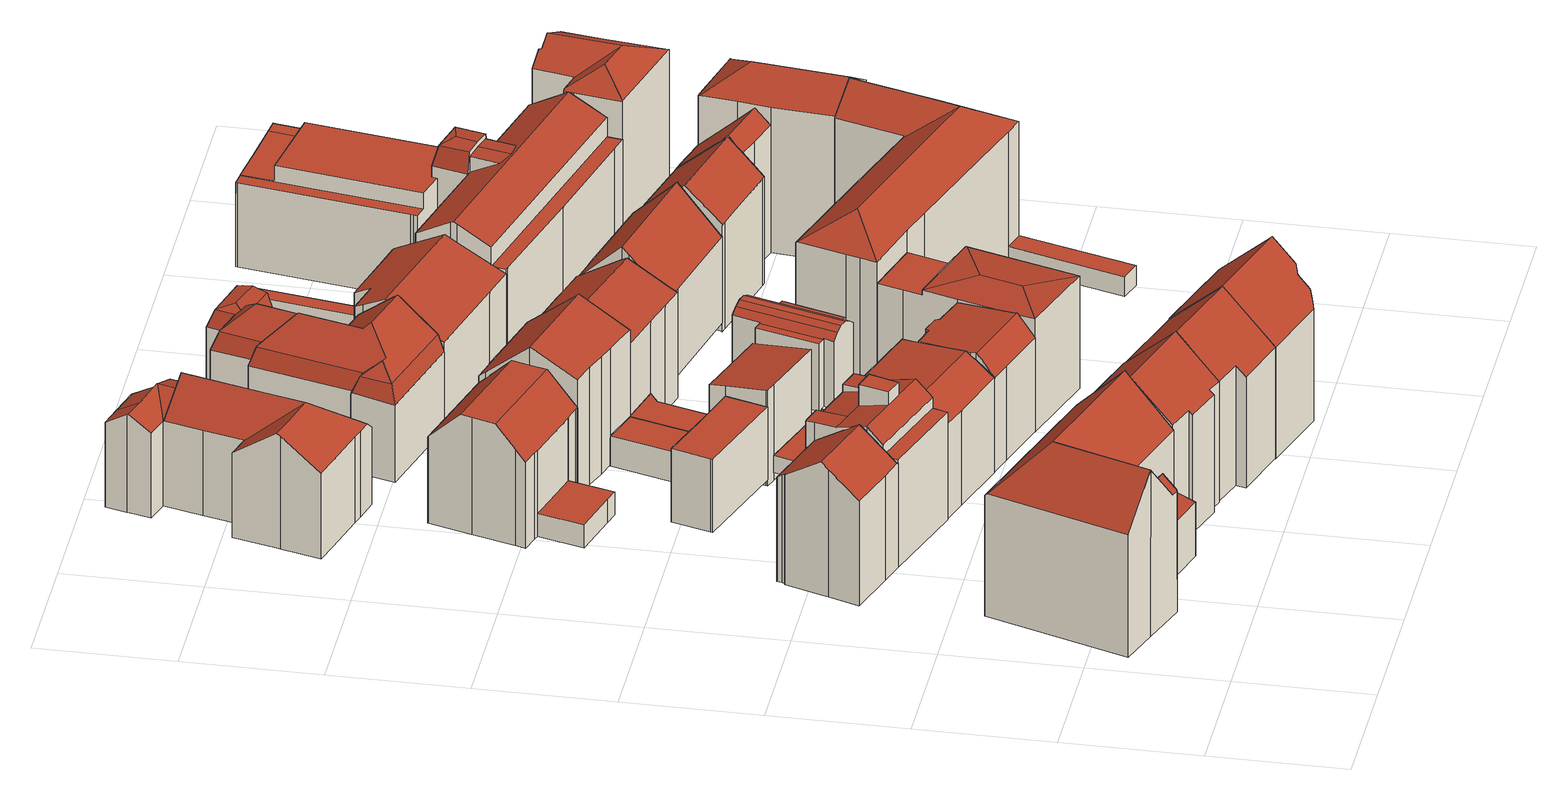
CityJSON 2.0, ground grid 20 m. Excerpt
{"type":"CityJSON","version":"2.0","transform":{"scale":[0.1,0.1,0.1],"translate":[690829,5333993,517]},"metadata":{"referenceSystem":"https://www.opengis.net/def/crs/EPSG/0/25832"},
"CityObjects":{
"building1":{"type":"Building","attributes":{"Gemeindeschluessel":"09162000","HoeheDach":"545.490","HoeheGrund":"519.422","Methode":"2000","NiedrigsteTraufeDesGebaeudes":"527.710","Geometrietyp2DReferenz":"3000","function":"31001_9998","roofType":"3100","measuredHeight":26.07,"storeysAboveGround":5},"geometry":[{"type":"MultiSurface","lod":"2","boundaries":[[[0,1,2,3]],[[4,5,6,7,8]],[[9,10,11,8,7,12]],[[13,14,0,3,15,16]],[[17,18,19,20,21]],[[22,23,11,10,24,25]],[[4,8,11,23]],[[26,27,28,29,30]],[[31,32,12,7,6,33,34,35]],[[36,37,38,39,2,1]],[[29,28,34,20,19]],[[32,31,40,22,25]],[[34,28,27,35]],[[24,10,9]],[[32,25,24,9,12]],[[0,14,36,1]],[[17,21,38,37]],[[26,40,31,35,27]],[[16,15,39,38,21,20,34,33]],[[29,19,18,30]],[[2,39,15,3]],[[17,37,36,14,13,5,4,23,22,40,26,30,18]],[[16,33,6,5,13]]],"semantics":{"surfaces":[{"type":"RoofSurface"},{"type":"WallSurface"},{"type":"GroundSurface"}],"values":[0,1,0,1,1,1,1,1,0,1,0,1,0,0,0,1,1,1,0,1,1,2,1]}}]},
"building2":{"type":"Building","attributes":{"Gemeindeschluessel":"09162000","HoeheDach":"540.420","HoeheGrund":"519.670","Methode":"2000","NiedrigsteTraufeDesGebaeudes":"535.910","Geometrietyp2DReferenz":"3000","function":"31001_1000","roofType":"2100","measuredHeight":20.75,"storeysAboveGround":6},"geometry":[{"type":"MultiSurface","lod":"2","boundaries":[[[41,42,43,44]],[[45,46,47,48,49,50,51,52,53,54]],[[43,42,55,56,57]],[[58,59,41,44,60,61,62,63,64,65,66,67,68,69,70]],[[69,49,48,70]],[[62,71,72,63]],[[61,73,71,62]],[[55,42,41,59,58,70,48,47,46]],[[68,50,49,69]],[[72,54,53,65,64,63]],[[55,46,45,56]],[[56,45,74,57]],[[73,74,45,54,72,71]],[[60,44,43,57,74,73,61]],[[65,53,52,66]],[[66,52,51,67]],[[67,51,50,68]]],"semantics":{"surfaces":[{"type":"WallSurface"},{"type":"RoofSurface"},{"type":"GroundSurface"}],"values":[0,1,1,2,0,0,0,0,0,0,0,0,1,0,0,0,0]}}]},
"building3":{"type":"Building","attributes":{"Gemeindeschluessel":"09162000","HoeheDach":"542.440","HoeheGrund":"519.743","Methode":"2000","NiedrigsteTraufeDesGebaeudes":"536.522","Geometrietyp2DReferenz":"3000","function":"31001_1000","roofType":"2100","measuredHeight":22.7,"storeysAboveGround":6},"geometry":[{"type":"MultiSurface","lod":"2","boundaries":[[[75,76,77,78,79,80,81]],[[82,77,76,83]],[[79,84,85,86,80]],[[84,87,88,89]],[[70,41,80,86,90]],[[91,92,93,94]],[[41,44,94,93,81,80]],[[89,88,95,78]],[[92,75,81,93]],[[96,97,98,99,100,101,102,103,104]],[[95,88,87,105]],[[84,89,106,101,100,85]],[[82,83,107,44,41,70,108,97,96,104]],[[70,90,109,108]],[[107,91,94,44]],[[107,83,76,75,92,91]],[[78,95,105,79]],[[82,104,103,110,77]],[[108,109,98,97]],[[85,99,98,109,90,86]],[[100,99,85]],[[79,105,87,84]],[[106,102,101]],[[102,106,110,103]],[[77,110,106,89,78]]],"semantics":{"surfaces":[{"type":"RoofSurface"},{"type":"WallSurface"},{"type":"GroundSurface"}],"values":[0,1,0,1,1,0,1,1,1,1,0,0,2,1,1,1,1,1,1,0,1,1,1,0,0]}}]},
"building4":{"type":"Building","attributes":{"Gemeindeschluessel":"09162000","HoeheDach":"544.700","HoeheGrund":"519.893","Methode":"2000","NiedrigsteTraufeDesGebaeudes":"537.425","Geometrietyp2DReferenz":"3000","function":"31001_1000","roofType":"3100","measuredHeight":24.81,"storeysAboveGround":6},"geometry":[{"type":"MultiSurface","lod":"2","boundaries":[[[111,112,113,114,115,116,117,118]],[[119,120,121,122]],[[123,115,114,124]],[[125,113,112,126]],[[118,117,120,119,127,128]],[[129,111,118,128]],[[116,130,131,132,121,120,117]],[[133,131,130,134]],[[126,112,111,129]],[[124,114,113,125]],[[132,131,133,135,122,121]],[[115,123,136,134,130,116]],[[134,136,123,124,125,126,129,128,127,119,122,135,133]]],"semantics":{"surfaces":[{"type":"RoofSurface"},{"type":"WallSurface"},{"type":"GroundSurface"}],"values":[0,1,1,1,1,1,0,1,1,1,1,1,2]}}]},
"building5":{"type":"Building","attributes":{"Gemeindeschluessel":"09162000","HoeheDach":"538.330","HoeheGrund":"520.052","Methode":"2000","NiedrigsteTraufeDesGebaeudes":"523.697","Geometrietyp2DReferenz":"3000","function":"31001_1000","roofType":"1000","measuredHeight":18.28,"storeysAboveGround":3},"geometry":[{"type":"MultiSurface","lod":"2","boundaries":[[[137,138,139,140,141]],[[142,143,144,145]],[[146,137,141,147]],[[148,149,150,151,139,138]],[[152,153,154,155]],[[156,157,158,159]],[[142,160,161,162,143]],[[139,151,163,140]],[[164,165,166,167,149,148,146,147,168,156,159,169,160,142,145,170,152,155]],[[167,171,150,149]],[[168,147,141,140,163,172]],[[173,174,175,162,161,176]],[[166,177,171,167]],[[164,155,154,175,174]],[[160,169,178,176,161]],[[175,154,153,179,144,143,162]],[[157,172,163,151,150,171,177,180,173,176,178,158]],[[145,144,179,170]],[[148,138,137,146]],[[159,158,178,169]],[[170,179,153,152]],[[168,172,157,156]],[[165,180,177,166]],[[165,164,174,173,180]]],"semantics":{"surfaces":[{"type":"RoofSurface"},{"type":"WallSurface"},{"type":"GroundSurface"}],"values":[0,1,1,1,1,1,1,1,2,1,1,0,1,1,1,0,0,1,1,1,1,1,1,1]}}]},
"building6":{"type":"Building","attributes":{"Gemeindeschluessel":"09162000","HoeheDach":"530.913","HoeheGrund":"519.460","Methode":"1000","NiedrigsteTraufeDesGebaeudes":"530.913","Geometrietyp2DReferenz":"3000","function":"31001_9998","roofType":"1000","measuredHeight":11.45,"storeysAboveGround":3},"geometry":[{"type":"MultiSurface","lod":"2","boundaries":[[[181,182,183,184]],[[185,186,187,188]],[[189,190,191,192]],[[193,188,187,181,184,190,189]],[[190,184,183,191]],[[194,185,188,193]],[[185,194,192,191,183,182,186]],[[187,186,182,181]],[[194,193,189,192]]],"semantics":{"surfaces":[{"type":"WallSurface"},{"type":"RoofSurface"},{"type":"GroundSurface"}],"values":[0,0,0,1,0,0,2,0,0]}}]},
"building7":{"type":"Building","attributes":{"Gemeindeschluessel":"09162000","HoeheDach":"544.727","HoeheGrund":"520.130","Methode":"1000","NiedrigsteTraufeDesGebaeudes":"537.277","Geometrietyp2DReferenz":"3000","function":"31001_1000","roofType":"3100","measuredHeight":24.6,"storeysAboveGround":6},"geometry":[{"type":"MultiSurface","lod":"2","boundaries":[[[195,196,197,198]],[[199,200,196,195]],[[201,202,203,204]],[[197,196,200,205,206,115]],[[207,208,202,201]],[[205,203,202,208,130,206]],[[200,199,209,204,203,205]],[[198,197,115,210]],[[211,130,208,207]],[[204,209,199,195,198,210,212,211,207,201]],[[115,206,130,211,212,210]]],"semantics":{"surfaces":[{"type":"WallSurface"},{"type":"RoofSurface"},{"type":"GroundSurface"}],"values":[0,0,0,1,0,1,0,0,0,2,0]}}]},
"building8":{"type":"Building","attributes":{"Gemeindeschluessel":"09162000","HoeheDach":"537.570","HoeheGrund":"519.880","Methode":"2000","NiedrigsteTraufeDesGebaeudes":"534.650","Geometrietyp2DReferenz":"3000","function":"31001_1000","roofType":"3100","measuredHeight":17.69,"storeysAboveGround":5},"geometry":[{"type":"MultiSurface","lod":"2","boundaries":[[[213,214,215,216]],[[217,218,219,220]],[[220,219,221,222]],[[223,224,225,226]],[[227,228,229,230,231,232]],[[222,233,234,213,216,235,223,226,236,232,231,230,237,217,220]],[[238,218,217,237,230,229]],[[216,215,239,235]],[[240,234,233,222,221,241]],[[241,221,219,218,238,229,228,227,242]],[[235,239,224,223]],[[225,242,227,232,236,226]],[[234,240,214,213]],[[239,215,214,240,241,242,225,224]]],"semantics":{"surfaces":[{"type":"WallSurface"},{"type":"GroundSurface"},{"type":"RoofSurface"}],"values":[0,0,0,0,0,1,0,0,0,2,0,0,0,2]}}]},
"building9":{"type":"Building","attributes":{"Gemeindeschluessel":"09162000","HoeheDach":"537.573","HoeheGrund":"519.740","Methode":"2000","NiedrigsteTraufeDesGebaeudes":"531.817","Geometrietyp2DReferenz":"3000","function":"31001_9998","roofType":"3100","measuredHeight":17.83,"storeysAboveGround":3},"geometry":[{"type":"MultiSurface","lod":"2","boundaries":[[[243,244,245,246,247,248,249]],[[250,251,248,247,252,253,254,255,256]],[[257,258,259,260]],[[261,262,263,264,265,266]],[[267,258,257,268,269,270]],[[271,272,273,274,275,276]],[[277,278,279,280]],[[255,254,281,282,283,284]],[[280,279,245,244]],[[285,286,287,262,261]],[[288,289,290,291,292,277,280,244,243,249,293,294,295,284,283,282,296,297,298,299,300,266,265,264,269,268,257,260,301,302,303]],[[287,267,270,263,262]],[[277,292,291,304,305,278]],[[306,276,275,285,300,299,298]],[[264,263,270,269]],[[294,293,251,250,256,295]],[[300,285,261,266]],[[253,252,307,281,254]],[[273,308,309,286,274]],[[310,311,306,298,297,296]],[[295,256,255,284]],[[274,286,285,275]],[[289,288,303,308,273,272,312]],[[307,310,296,282,281]],[[260,259,313,301]],[[309,308,303,302,301,313]],[[314,304,291,290,289,312]],[[252,315,271,276,306,311,310,307]],[[286,309,313,259,258,267,287]],[[249,248,251,293]],[[247,246,245,279,278,305,304,314,312,272,271,315,252]]],"semantics":{"surfaces":[{"type":"WallSurface"},{"type":"RoofSurface"},{"type":"GroundSurface"}],"values":[0,1,0,0,0,0,0,0,0,1,2,1,0,0,0,0,0,1,1,0,0,1,0,0,0,0,0,1,1,0,1]}}]},
"building10":{"type":"Building","attributes":{"Gemeindeschluessel":"09162000","HoeheDach":"523.977","HoeheGrund":"519.330","Methode":"1000","NiedrigsteTraufeDesGebaeudes":"523.977","Geometrietyp2DReferenz":"3000","function":"31001_9998","roofType":"1000","measuredHeight":4.65,"storeysAboveGround":1},"geometry":[{"type":"MultiSurface","lod":"2","boundaries":[[[316,317,318,319]],[[319,318,320,321]],[[322,323,324,325]],[[321,320,323,322]],[[325,324,317,316]],[[320,318,317,324,323]],[[322,325,316,319,321]]],"semantics":{"surfaces":[{"type":"WallSurface"},{"type":"RoofSurface"},{"type":"GroundSurface"}],"values":[0,0,0,0,0,1,2]}}]},
"building11":{"type":"Building","attributes":{"Gemeindeschluessel":"09162000","HoeheDach":"522.460","HoeheGrund":"519.850","Methode":"1000","NiedrigsteTraufeDesGebaeudes":"522.460","Geometrietyp2DReferenz":"3000","function":"31001_2000","roofType":"1000","measuredHeight":2.61},"geometry":[{"type":"MultiSurface","lod":"2","boundaries":[[[326,327,328,329,330,331]],[[332,333,334,335]],[[330,336,337,331]],[[329,328,338,334,333,339,336,330]],[[327,340,335,334,338,328]],[[339,333,332,341,337,336]],[[340,327,326,331,337,341,332,335]]],"semantics":{"surfaces":[{"type":"WallSurface"},{"type":"RoofSurface"},{"type":"GroundSurface"}],"values":[0,0,0,1,0,0,2]}}]},
"building12":{"type":"Building","attributes":{"Gemeindeschluessel":"09162000","HoeheDach":"537.690","HoeheGrund":"519.950","Methode":"2000","NiedrigsteTraufeDesGebaeudes":"534.577","Geometrietyp2DReferenz":"3000","function":"31001_1000","roofType":"3100","measuredHeight":17.74,"storeysAboveGround":5},"geometry":[{"type":"MultiSurface","lod":"2","boundaries":[[[342,343,344,345]],[[346,347,348,349]],[[350,351,343,342]],[[352,353,354,355,356,357,358]],[[359,360,361,362]],[[362,363,364,365,366,367,368,369,370,350,342,345,371,346,349,359]],[[355,361,360,348,347,372,344,343,351,373,356]],[[358,357,356,373,370,369,368,367]],[[345,344,372,371]],[[349,348,360,359]],[[366,365,353,352,358,367]],[[354,364,363,362,361,355]],[[364,354,353,365]],[[370,373,351,350]],[[371,372,347,346]]],"semantics":{"surfaces":[{"type":"WallSurface"},{"type":"RoofSurface"},{"type":"GroundSurface"}],"values":[0,0,0,1,0,2,1,0,0,0,0,0,0,0,0]}}]},
"building13":{"type":"Building","attributes":{"Gemeindeschluessel":"09162000","HoeheDach":"533.474","HoeheGrund":"518.620","Methode":"2000","NiedrigsteTraufeDesGebaeudes":"532.088","Geometrietyp2DReferenz":"3000","function":"31001_1000","roofType":"1000","measuredHeight":14.85,"storeysAboveGround":3},"geometry":[{"type":"MultiSurface","lod":"2","boundaries":[[[374,375,376,377]],[[378,379,375,374]],[[380,381,379,378]],[[382,383,381,380]],[[381,383,384,385,386,387,376,375,379]],[[386,385,388,389,390,387]],[[382,380,378,374,377,390,389,388,391]],[[377,376,387,390]],[[391,384,383,382]],[[388,385,384,391]]],"semantics":{"surfaces":[{"type":"WallSurface"},{"type":"RoofSurface"},{"type":"GroundSurface"}],"values":[0,0,0,0,1,0,2,0,0,0]}}]},
"building14":{"type":"Building","attributes":{"Gemeindeschluessel":"09162000","HoeheDach":"544.704","HoeheGrund":"520.050","Methode":"1000","NiedrigsteTraufeDesGebaeudes":"537.372","Geometrietyp2DReferenz":"3000","function":"31001_1000","roofType":"3100","measuredHeight":24.65,"storeysAboveGround":6},"geometry":[{"type":"MultiSurface","lod":"2","boundaries":[[[392,393,394,395,396,397]],[[398,399,400,401]],[[402,403,404,405,392,397,406,200]],[[407,402,200,408]],[[409,405,404,410]],[[401,400,411,412]],[[395,394,393,409,410,413,407,408,414,398,401,412]],[[200,406,399,398,414,408]],[[413,403,402,407]],[[410,404,403,413]],[[412,411,396,395]],[[393,392,405,409]],[[397,396,411,400,399,406]]],"semantics":{"surfaces":[{"type":"WallSurface"},{"type":"RoofSurface"},{"type":"GroundSurface"}],"values":[0,0,1,0,0,0,2,0,0,0,0,0,1]}}]},
"building15":{"type":"Building","attributes":{"Gemeindeschluessel":"09162000","HoeheDach":"541.070","HoeheGrund":"519.470","Methode":"2000","NiedrigsteTraufeDesGebaeudes":"534.602","Geometrietyp2DReferenz":"3000","function":"31001_9998","roofType":"3100","measuredHeight":21.6,"storeysAboveGround":4},"geometry":[{"type":"MultiSurface","lod":"2","boundaries":[[[415,416,417,418,419,420]],[[421,422,423,424]],[[425,426,427,428,429]],[[430,431,422,421]],[[424,423,428,427]],[[432,433,434,435]],[[436,437,438,439,426,425]],[[429,428,423,422,431,416,415,420,440,441,442,443]],[[417,416,431,430]],[[444,440,420,419]],[[427,426,439,438,445,446,432,435,447,448,449,450,444,419,418,417,430,421,424]],[[434,433,451,452,437,436,425,429,443,453]],[[442,441,440,444,450,449]],[[446,451,433,432]],[[435,434,453,447]],[[445,438,437,452,451,446]],[[453,443,442,449,448,447]]],"semantics":{"surfaces":[{"type":"WallSurface"},{"type":"RoofSurface"},{"type":"GroundSurface"}],"values":[0,0,0,0,0,0,0,1,0,0,2,1,0,0,0,0,0]}}]},
"building16":{"type":"Building","attributes":{"Gemeindeschluessel":"09162000","HoeheDach":"523.534","HoeheGrund":"518.150","Methode":"1000","NiedrigsteTraufeDesGebaeudes":"523.534","Geometrietyp2DReferenz":"3000","function":"31001_2000","roofType":"1000","measuredHeight":5.38},"geometry":[{"type":"MultiSurface","lod":"2","boundaries":[[[454,455,456,457]],[[458,456,455,459,460,461]],[[462,463,464,454,457,465]],[[462,461,460,463]],[[463,460,459,464]],[[464,459,455,454]],[[457,456,458,465]],[[465,458,461,462]]],"semantics":{"surfaces":[{"type":"WallSurface"},{"type":"RoofSurface"},{"type":"GroundSurface"}],"values":[0,1,2,0,0,0,0,0]}}]},
"building17":{"type":"Building","attributes":{"Gemeindeschluessel":"09162000","HoeheDach":"537.880","HoeheGrund":"519.900","Methode":"2000","NiedrigsteTraufeDesGebaeudes":"536.724","Geometrietyp2DReferenz":"3000","function":"31001_9998","roofType":"3200","measuredHeight":17.98,"storeysAboveGround":5},"geometry":[{"type":"MultiSurface","lod":"2","boundaries":[[[466,467,468,469]],[[470,471,472,473]],[[474,475,476,477,468,467]],[[478,479,471,470]],[[480,481,482,483]],[[484,485,486]],[[487,484,486,488]],[[485,474,467,482,481,486]],[[489,487,488,480,483,490,478,470,473,491,492,493]],[[488,486,481,480]],[[482,467,466,479,478,490,483]],[[469,472,471,479,466]],[[487,489,493,476,475,484]],[[484,475,474,485]],[[477,476,493,492,491,468]],[[491,473,472,469,468]]],"semantics":{"surfaces":[{"type":"WallSurface"},{"type":"RoofSurface"},{"type":"GroundSurface"}],"values":[0,0,1,0,0,1,0,1,2,0,0,1,0,1,0,0]}}]},
"building18":{"type":"Building","attributes":{"Gemeindeschluessel":"09162000","HoeheDach":"538.670","HoeheGrund":"519.445","Methode":"2000","NiedrigsteTraufeDesGebaeudes":"531.450","Geometrietyp2DReferenz":"3000","function":"31001_1000","roofType":"3200","measuredHeight":19.23,"storeysAboveGround":3},"geometry":[{"type":"MultiSurface","lod":"2","boundaries":[[[494,495,496,497]],[[498,499,500,501,502]],[[503,504,505,506]],[[507,508,509,510]],[[511,512,506,505]],[[504,513,514,515,505]],[[516,517,518]],[[518,517,519,520]],[[521,513,504,522]],[[511,505,515,523]],[[516,524,525,517]],[[526,497,496,527,528]],[[508,529,530,509]],[[531,532,506,512]],[[510,509,501,500]],[[533,534,535,494,497,526,536,537,538,531,512,511,523,499,498,539,540,541]],[[503,506,532,525]],[[538,537,520,519,542]],[[543,544,545,546]],[[533,541,544,543,547]],[[536,526,528,548,549]],[[529,508,507,550,546,545]],[[551,527,496,495,552,553,554]],[[549,548,518,520]],[[548,528,527,551,524,516,518]],[[517,525,532,542,519]],[[494,535,555,552,495]],[[556,522,504,503]],[[556,554,553,546,550,521,522]],[[498,502,557,539]],[[538,542,532,531]],[[534,558,555,535]],[[510,513,521,550,507]],[[553,559,547,543,546]],[[510,500,514,513]],[[552,555,558,559,553]],[[509,530,557,502,501]],[[499,523,515,514,500]],[[534,533,547,559,558]],[[540,539,557,530,529,545,544,541]],[[556,503,525,524,551,554]],[[536,549,520,537]]],"semantics":{"surfaces":[{"type":"WallSurface"},{"type":"RoofSurface"},{"type":"GroundSurface"}],"values":[0,0,1,1,0,1,1,1,1,0,1,0,1,0,1,2,1,0,1,0,0,1,1,1,1,1,0,1,1,0,0,0,1,1,1,1,1,0,0,0,1,0]}}]},
"building19":{"type":"Building","attributes":{"Gemeindeschluessel":"09162000","HoeheDach":"538.146","HoeheGrund":"518.320","Methode":"2000","NiedrigsteTraufeDesGebaeudes":"533.045","Geometrietyp2DReferenz":"3000","function":"31001_1000","roofType":"3100","measuredHeight":19.83,"storeysAboveGround":4},"geometry":[{"type":"MultiSurface","lod":"2","boundaries":[[[560,561,562,563]],[[564,565,566,567]],[[561,560,568,569,570,571]],[[569,568,560,563,564,567,572,573,574,575,576,577,578,579]],[[563,562,565,564]],[[571,570,580,581,582,583,584]],[[585,566,565,562,561,571,584,586,587]],[[578,581,580,579]],[[579,580,570,569]],[[567,566,585,572]],[[582,581,578,577,576,583]],[[572,585,587,573]],[[573,587,586,574]],[[586,584,583,576,575,574]]],"semantics":{"surfaces":[{"type":"WallSurface"},{"type":"GroundSurface"},{"type":"RoofSurface"}],"values":[0,0,0,1,0,2,2,0,0,0,0,0,0,0]}}]},
"building20":{"type":"Building","attributes":{"name":"Maria Regina","Gemeindeschluessel":"09162000","HoeheDach":"531.630","HoeheGrund":"519.659","Methode":"2000","NiedrigsteTraufeDesGebaeudes":"530.210","Geometrietyp2DReferenz":"3000","function":"31001_3041","roofType":"3900","measuredHeight":11.97},"geometry":[{"type":"MultiSurface","lod":"2","boundaries":[[[588,589,590,591,592]],[[593,594,595,596,597,598,599,600]],[[600,599,601,602]],[[603,597,596,604]],[[605,606,607,603,604,608,609,610]],[[611,612,594,593]],[[607,598,597,603]],[[613,614,606,605]],[[608,595,594,612,615,591,590,609]],[[588,592,616,617]],[[610,609,590,589]],[[618,619,620,621]],[[591,615,616,592]],[[613,621,620,622,614]],[[606,614,622,601,599,598,607]],[[604,596,595,608]],[[611,617,616,615,612]],[[623,618,621,613,605,610,589,588,617,611,593,600,602]],[[620,619,624,601,622]],[[623,624,619,618]],[[623,602,601,624]]],"semantics":{"surfaces":[{"type":"WallSurface"},{"type":"RoofSurface"},{"type":"GroundSurface"}],"values":[0,0,0,1,0,0,1,0,1,0,0,0,1,0,1,1,0,2,1,0,0]}}]},
"building21":{"type":"Building","attributes":{"Gemeindeschluessel":"09162000","HoeheDach":"537.466","HoeheGrund":"519.310","Methode":"2000","NiedrigsteTraufeDesGebaeudes":"533.097","Geometrietyp2DReferenz":"3000","function":"31001_1000","roofType":"3100","measuredHeight":18.16,"storeysAboveGround":5},"geometry":[{"type":"MultiSurface","lod":"2","boundaries":[[[625,626,627,628]],[[629,630,631,632]],[[633,634,635,636,637,638,639,640,641,642,643]],[[644,637,636,645]],[[637,644,646,647,648,638]],[[649,650,626,625]],[[651,641,640,652]],[[653,654,648,647]],[[646,644,645,655,656,657,658,659,651,652,660,649,625,628,629,632,653,647]],[[645,636,635,655]],[[632,631,654,653]],[[643,642,641,651,659,658]],[[628,627,630,629]],[[640,639,650,649,660,652]],[[655,635,634,656]],[[638,648,654,631,630,627,626,650,639]],[[657,656,634,633,643,658]]],"semantics":{"surfaces":[{"type":"WallSurface"},{"type":"RoofSurface"},{"type":"GroundSurface"}],"values":[0,0,1,0,0,0,0,0,2,0,0,0,0,0,0,1,0]}}]},
"building22":{"type":"Building","attributes":{"Gemeindeschluessel":"09162000","HoeheDach":"539.578","HoeheGrund":"519.460","Methode":"1000","NiedrigsteTraufeDesGebaeudes":"532.783","Geometrietyp2DReferenz":"3000","function":"31001_9998","roofType":"3100","measuredHeight":20.12,"storeysAboveGround":4},"geometry":[{"type":"MultiSurface","lod":"2","boundaries":[[[661,662,663]],[[664,665,666,667]],[[668,669,670,663,671,672]],[[673,674,675,676]],[[661,677,678,679,680,681,682,683,662]],[[672,671,674,673]],[[684,685,665,664,686,687]],[[670,677,661,663]],[[688,682,681,689,667,666]],[[671,663,662,690,675,674]],[[662,683,682,688,666,665,685,684,690]],[[680,679,678,669,668,672,673,676,691,687,686,664,667,689,681]],[[675,690,684,687,691,676]],[[678,677,670,669]]],"semantics":{"surfaces":[{"type":"WallSurface"},{"type":"RoofSurface"},{"type":"GroundSurface"}],"values":[0,0,0,0,0,0,0,1,0,1,1,2,0,0]}}]},
"building23":{"type":"Building","attributes":{"name":"Berufsfachschule","Gemeindeschluessel":"09162000","HoeheDach":"543.730","HoeheGrund":"517.468","Methode":"2000","NiedrigsteTraufeDesGebaeudes":"539.851","Geometrietyp2DReferenz":"3000","function":"31001_9998","roofType":"3200","measuredHeight":26.26,"storeysAboveGround":6},"geometry":[{"type":"MultiSurface","lod":"2","boundaries":[[[692,693,694,695]],[[696,697,698,699,692,695,700,701,702,703,704,705,706,707,708,709,710,711,712,713,714]],[[699,698,715,716,693,692]],[[694,693,716,715,717,718,719,720,721]],[[718,722,723,724,725,726,727,728]],[[713,729,730,714]],[[695,694,721,700]],[[720,719,718,728,731,732,733,734]],[[697,696,714,730,735,717]],[[697,717,715,698]],[[727,726,725,710,709,708]],[[710,725,724,711]],[[736,734,733,704,703,702]],[[701,737,736,702]],[[717,735,730,729,723,722,718]],[[732,731,728,727,708,707,706,705,704,733]],[[720,734,736,737,721]],[[723,729,713,712,711,724]],[[700,721,737,701]]],"semantics":{"surfaces":[{"type":"WallSurface"},{"type":"GroundSurface"},{"type":"RoofSurface"}],"values":[0,1,0,2,2,0,0,2,0,0,0,0,0,0,2,0,2,0,0]}}]},
"building24":{"type":"Building","attributes":{"Gemeindeschluessel":"09162000","HoeheDach":"523.940","HoeheGrund":"519.640","Methode":"2000","NiedrigsteTraufeDesGebaeudes":"523.940","Geometrietyp2DReferenz":"3000","function":"51009_1610","roofType":"1000","measuredHeight":4.3},"geometry":[{"type":"MultiSurface","lod":"2","boundaries":[[[738,739,740,741]],[[741,740,742,743]],[[744,745,746,747]],[[748,749,750,751]],[[752,753,754,755]],[[755,754,749,748]],[[751,750,745,744]],[[754,753,742,740,739,756,746,745,750,749]],[[743,742,753,752]],[[757,756,739,738]],[[748,751,744,747,757,738,741,743,752,755]],[[747,746,756,757]]],"semantics":{"surfaces":[{"type":"WallSurface"},{"type":"RoofSurface"},{"type":"GroundSurface"}],"values":[0,0,0,0,0,0,0,1,0,0,2,0]}}]},
"building25":{"type":"Building","attributes":{"Gemeindeschluessel":"09162000","HoeheDach":"522.370","HoeheGrund":"519.868","Methode":"2000","NiedrigsteTraufeDesGebaeudes":"522.370","Geometrietyp2DReferenz":"3000","function":"51009_1610","roofType":"1000","measuredHeight":2.5},"geometry":[{"type":"MultiSurface","lod":"2","boundaries":[[[758,759,760,761]],[[760,762,763,761]],[[758,764,765,759]],[[763,762,765,764]],[[759,765,762,760]],[[761,763,764,758]]],"semantics":{"surfaces":[{"type":"GroundSurface"},{"type":"WallSurface"},{"type":"RoofSurface"}],"values":[0,1,1,2,1,1]}}]},
"building26":{"type":"Building","attributes":{"Gemeindeschluessel":"09162000","HoeheDach":"522.244","HoeheGrund":"519.051","Methode":"1000","NiedrigsteTraufeDesGebaeudes":"522.244","Geometrietyp2DReferenz":"3000","function":"31001_2000","roofType":"1000","measuredHeight":3.19},"geometry":[{"type":"MultiSurface","lod":"2","boundaries":[[[766,767,768,769]],[[770,767,766,771]],[[771,766,769,772]],[[772,773,770,771]],[[773,768,767,770]],[[772,769,768,773]]],"semantics":{"surfaces":[{"type":"RoofSurface"},{"type":"WallSurface"},{"type":"GroundSurface"}],"values":[0,1,1,2,1,1]}}]},
"building27":{"type":"Building","attributes":{"Gemeindeschluessel":"09162000","HoeheDach":"539.440","HoeheGrund":"518.027","Methode":"2000","NiedrigsteTraufeDesGebaeudes":"532.539","Geometrietyp2DReferenz":"3000","function":"31001_1000","roofType":"3100","measuredHeight":21.41,"storeysAboveGround":4},"geometry":[{"type":"MultiSurface","lod":"2","boundaries":[[[774,775,776,777]],[[778,779,780,781]],[[782,783,784,785]],[[786,787,788,789,790,791]],[[781,780,783,782]],[[787,786,792,793]],[[791,790,784,783,780,779,794]],[[775,795,796,792,786,791,794,797,776]],[[776,797,794,779,778,798,799,777]],[[800,801,796,795,775,774]],[[793,792,796,801]],[[785,784,790,789]],[[785,789,788,787,793,801,800,774,777,799,798,778,781,782]]],"semantics":{"surfaces":[{"type":"WallSurface"},{"type":"RoofSurface"},{"type":"GroundSurface"}],"values":[0,0,0,0,0,0,1,1,0,0,0,0,2]}}]},
"building28":{"type":"Building","attributes":{"Gemeindeschluessel":"09162000","HoeheDach":"540.100","HoeheGrund":"519.500","Methode":"2000","NiedrigsteTraufeDesGebaeudes":"523.950","Geometrietyp2DReferenz":"3000","function":"31001_1000","roofType":"3100","measuredHeight":20.6,"storeysAboveGround":4},"geometry":[{"type":"MultiSurface","lod":"2","boundaries":[[[802,803,804,805]],[[806,807,808,809]],[[810,811,812,813]],[[814,815,816,817]],[[818,819,820,821,822,823,824,825,826,808]],[[827,828,829,830,831,832]],[[833,820,819,834]],[[803,802,835,836]],[[837,838,839,840]],[[841,842,843,844,845,846]],[[847,848,814,817]],[[849,850,851,852]],[[834,819,818]],[[853,854,855]],[[856,857,858,859]],[[860,861,862,863]],[[825,853,855,826]],[[864,865,866,867]],[[830,868,869,870,871,872,873,831]],[[872,874,875,873]],[[876,877,878,807,806,879]],[[855,854,875,874]],[[802,805,880,881,882,827,832,883,884,835]],[[885,886,870,869,887,888]],[[879,850,849,876]],[[867,866,889,890]],[[891,881,880,892]],[[893,882,881,891]],[[822,821,894]],[[808,874,872,871,895,809]],[[842,813,812,896,843]],[[884,897,811,810,836,835]],[[898,899,865,864]],[[833,894,821,820]],[[808,826,855,874]],[[900,868,830,829]],[[840,839,901,902]],[[875,823,883,832,831,873]],[[841,846,838,837]],[[903,904,905,906]],[[859,858,907,908]],[[909,895,871,870,886,910]],[[892,880,805,804]],[[898,863,862,911,899]],[[883,823,897,884]],[[824,854,853,825]],[[887,869,868,900]],[[912,913,857,856]],[[877,914,915,916,878]],[[900,911,862,861,888,887]],[[845,844,917,918]],[[902,901,919,920]],[[828,889,866,865,899,911,900,829]],[[921,922,904,903]],[[810,813,842,841,837,840,902,920,914,877,876,849,852,847,817,816,923,921,903,906,912,856,859,908,860,863,898,864,867,890,893,891,892,804,803,836]],[[885,907,858,857,913,910,886]],[[893,890,889,828,827,882]],[[914,920,919,918,917,915]],[[875,854,824,823]],[[851,848,847,852]],[[816,815,924,923]],[[860,908,907,885,888,861]],[[909,905,904,922,924,815,814,848,851,850,879,806,809,895]],[[916,915,917,844,843,896]],[[916,896,812,811,897,823,822,894,833,834,818,808,807,878]],[[901,839,838,846,845,918,919]],[[924,922,921,923]],[[912,906,905,909,910,913]]],"semantics":{"surfaces":[{"type":"WallSurface"},{"type":"RoofSurface"},{"type":"GroundSurface"}],"values":[0,0,0,0,0,0,1,0,0,0,0,0,0,1,0,0,1,0,1,0,0,1,1,0,0,0,0,0,0,0,0,0,0,1,1,0,0,0,0,0,0,0,0,0,0,1,0,0,0,1,0,0,1,0,2,1,0,0,1,0,0,0,1,1,1,1,0,0]}}]},
"building29":{"type":"Building","attributes":{"Gemeindeschluessel":"09162000","HoeheDach":"539.590","HoeheGrund":"517.380","Methode":"2000","NiedrigsteTraufeDesGebaeudes":"532.397","Geometrietyp2DReferenz":"3000","function":"31001_9998","roofType":"3100","measuredHeight":22.21,"storeysAboveGround":4},"geometry":[{"type":"MultiSurface","lod":"2","boundaries":[[[925,926,927,928,929,930]],[[931,932,933,934,935,936]],[[937,938,939,940,932,931,936,941,942,943,944,929,928,927]],[[942,945,946,943]],[[940,947,933,932]],[[938,937,927,926,948,949]],[[935,950,945,942,941,936]],[[951,952,949,948,926,925,930,953,946,945,950]],[[934,933,947,952,951,950,935]],[[947,940,939,938,949,952]],[[943,946,953,944]],[[944,953,930,929]]],"semantics":{"surfaces":[{"type":"WallSurface"},{"type":"GroundSurface"},{"type":"RoofSurface"}],"values":[0,0,1,0,0,0,0,2,2,0,0,0]}}]},
"building30":{"type":"Building","attributes":{"Gemeindeschluessel":"09162000","HoeheDach":"543.482","HoeheGrund":"517.460","Methode":"1000","NiedrigsteTraufeDesGebaeudes":"540.030","Geometrietyp2DReferenz":"3000","function":"31001_9998","roofType":"3200","measuredHeight":26.02,"storeysAboveGround":7},"geometry":[{"type":"MultiSurface","lod":"2","boundaries":[[[954,955,956,957]],[[958,959,960,961,962]],[[963,714,964,713,711,954,957,965,966,967,968,969,970]],[[964,714,971,972,973,713]],[[960,959,974,975,970,969,968,967,966,961]],[[956,962,961,966,965,957]],[[973,972,958,962,956,955,976]],[[971,977,975,974,959,958,972]],[[713,973,976,711]],[[714,963,970,975,977,971]],[[711,976,955,954]]],"semantics":{"surfaces":[{"type":"WallSurface"},{"type":"RoofSurface"},{"type":"GroundSurface"}],"values":[0,1,2,0,0,0,1,1,0,0,0]}}]},
"building31":{"type":"Building","attributes":{"Gemeindeschluessel":"09162000","HoeheDach":"523.940","HoeheGrund":"519.946","Methode":"2000","NiedrigsteTraufeDesGebaeudes":"523.940","Geometrietyp2DReferenz":"3000","function":"51009_1610","roofType":"1000","measuredHeight":3.99},"geometry":[{"type":"MultiSurface","lod":"2","boundaries":[[[978,979,980,981]],[[982,983,984,985]],[[978,982,985,986,987,988,979]],[[985,984,989,986]],[[984,983,981,980,990,991,989]],[[989,991,987,986]],[[991,990,988,987]],[[980,979,988,990]],[[978,981,983,982]]],"semantics":{"surfaces":[{"type":"WallSurface"},{"type":"GroundSurface"},{"type":"RoofSurface"}],"values":[0,0,1,0,2,0,0,0,0]}}]},
"building32":{"type":"Building","attributes":{"Gemeindeschluessel":"09162000","HoeheDach":"542.500","HoeheGrund":"519.604","Methode":"2000","NiedrigsteTraufeDesGebaeudes":"539.700","Geometrietyp2DReferenz":"3000","function":"31001_1000","roofType":"3100","measuredHeight":22.9,"storeysAboveGround":7},"geometry":[{"type":"MultiSurface","lod":"2","boundaries":[[[992,993,994,995,996,997,998]],[[999,1000,1001,1002]],[[1003,1004,1005,1006,1007]],[[1008,1009,1010,1011,1001,1000]],[[1012,1013,1011,1010,998]],[[1002,1001,1011,1013]],[[1014,1012,998,997,996]],[[1014,996,995,1015]],[[1008,1000,999,1016,1017]],[[1015,995,994,1018]],[[1016,999,1002,1013,1012,1014,1015,1018,1006,1005,1004,1019]],[[1009,992,998,1010]],[[992,1020,1021,1003,1007,993]],[[1008,1017,1020,992,1009]],[[1006,1018,994,993,1007]],[[1020,1017,1016,1019,1021]],[[1004,1003,1021,1019]]],"semantics":{"surfaces":[{"type":"RoofSurface"},{"type":"WallSurface"},{"type":"GroundSurface"}],"values":[0,1,1,0,1,1,1,1,1,1,2,0,0,0,1,1,1]}}]}
},
"vertices":[
[179,130,107],[285,100,108],[294,131,117],[188,163,117],[135,131,24],[150,176,24],[150,176,213],[136,132,211],[135,131,213],[130,117,241],[145,127,215],[146,128,212],[105,125,241],[189,164,24],[179,130,24],[188,163,211],[189,164,212],[313,196,24],[335,271,24],[335,271,212],[315,201,285],[313,196,279],[135,98,24],[146,128,24],[136,99,214],[135,98,212],[5,141,24],[5,141,215],[78,346,215],[79,350,212],[79,350,24],[65,121,283],[124,102,212],[150,176,212],[113,263,285],[63,121,285],[285,100,24],[295,133,24],[295,133,213],[294,131,211],[65,121,24],
[193,532,27],[193,532,189],[179,486,189],[179,486,27],[196,542,234],[197,542,234],[198,547,231],[217,607,190],[184,618,190],[114,640,189],[112,632,195],[110,627,198],[108,628,198],[90,575,234],[197,542,189],[196,542,189],[177,487,189],[198,547,27],[197,542,27],[177,487,27],[142,497,27],[70,520,27],[86,564,27],[90,575,27],[108,628,27],[110,627,27],[112,632,27],[114,640,27],[184,618,27],[217,607,27],[70,520,190],[86,564,225],[142,497,189],[177,487,190],
[321,465,212],[325,478,224],[328,489,234],[282,504,234],[254,513,234],[193,532,234],[186,508,212],[328,489,27],[325,478,27],[267,556,220],[238,566,220],[207,576,220],[267,556,254],[296,547,254],[296,547,220],[217,607,218],[314,443,195],[321,465,195],[186,508,195],[179,486,195],[282,504,254],[351,580,27],[227,619,27],[227,619,217],[252,611,217],[252,611,205],[325,588,205],[325,588,217],[356,579,217],[356,579,27],[254,513,254],[310,543,220],[314,443,27],[221,620,27],[221,620,217],[342,533,220],
[338,119,218],[336,113,213],[394,94,212],[396,101,218],[421,92,217],[442,155,277],[313,194,277],[295,133,219],[313,196,29],[313,196,276],[335,271,204],[335,271,29],[421,92,29],[396,101,29],[394,94,29],[336,113,29],[313,194,29],[295,133,29],[338,119,29],[443,159,273],[467,231,204],[338,271,204],[467,231,29],[443,159,29],[338,271,29],[442,155,29],
[219,890,67],[241,884,67],[259,951,67],[167,976,67],[148,909,67],[176,1127,31],[176,1127,165],[276,1100,165],[276,1100,31],[219,890,31],[148,909,31],[241,884,31],[259,951,31],[259,951,165],[259,951,164],[328,1085,31],[328,1085,165],[326,1076,174],[326,1076,31],[158,979,31],[158,979,165],[133,986,165],[133,986,31],[157,1064,31],[157,1064,213],[162,1080,213],[167,976,164],[307,1013,31],[287,943,31],[285,944,31],[281,945,31],[167,976,31],[138,1001,31],[322,1087,31],[281,945,165],[167,976,165],[300,987,213],[307,1013,213],[315,1038,213],[146,1029,213],[285,944,165],[138,1001,182],[322,1087,165],[287,943,165],
[340,778,139],[340,778,25],[247,808,25],[247,808,139],[379,703,25],[396,761,25],[396,761,139],[379,703,139],[229,748,139],[230,751,139],[230,751,25],[229,748,25],[378,700,139],[378,700,25],
[462,63,31],[462,63,203],[466,78,217],[466,78,31],[546,38,31],[546,38,204],[595,192,31],[595,192,203],[572,118,273],[572,118,31],[570,114,277],[442,154,277],[467,231,31],[467,231,203],[570,114,31],[421,92,31],[443,159,31],[442,154,31],
[455,430,29],[455,430,196],[445,403,177],[445,403,29],[384,570,29],[384,570,197],[490,537,197],[490,537,29],[482,514,199],[482,514,29],[314,443,29],[314,443,177],[325,478,201],[325,478,29],[328,489,205],[335,510,203],[356,579,197],[356,579,29],[335,510,29],[328,489,29],[459,444,29],[457,438,29],[353,431,29],[327,485,29],[357,578,29],[357,578,197],[353,431,176],[457,438,201],[459,444,206],[327,485,206],
[204,1214,27],[217,1211,27],[217,1211,148],[204,1214,159],[204,1214,160],[182,1220,160],[182,1220,27],[98,1243,160],[165,1225,160],[168,1292,206],[115,1306,206],[81,1316,206],[80,1311,203],[64,1252,160],[204,1546,27],[204,1546,159],[227,1540,159],[227,1540,27],[129,1496,159],[138,1529,180],[138,1530,180],[138,1530,27],[138,1529,27],[129,1496,27],[181,1553,159],[181,1553,27],[147,1562,27],[147,1562,159],[216,1471,206],[259,1459,168],[259,1459,163],[216,1471,180],[163,1485,159],[163,1485,160],[225,1277,27],[225,1277,156],[234,1275,148],[234,1275,27],[98,1380,159],[98,1380,27],[81,1316,27],[80,1311,27],[163,1486,159],[225,1505,180],[172,1519,180],[259,1459,27],[251,1430,27],[261,1427,27],[265,1426,27],[242,1341,27],[165,1225,27],[98,1243,27],[64,1252,27],[132,1370,27],[133,1371,27],[148,1429,27],[163,1485,27],[163,1486,27],[219,1507,27],[227,1505,27],[268,1495,27],[265,1426,156],[242,1341,156],[148,1429,160],[132,1370,159],[268,1495,163],[227,1505,179],[132,1370,160],[133,1371,160],[251,1430,168],[219,1507,179],[261,1427,159],[185,1356,206],
[435,898,23],[435,898,70],[402,784,70],[402,784,23],[396,761,70],[396,761,23],[340,778,23],[340,778,70],[380,915,70],[380,915,23],
[511,604,29],[512,603,29],[512,603,55],[511,604,55],[377,645,55],[377,645,29],[495,662,29],[495,662,55],[526,652,55],[526,652,29],[393,695,55],[393,695,29],[519,629,55],[423,685,55],[519,629,29],[423,685,29],
[482,514,30],[482,514,200],[513,505,200],[513,505,30],[544,502,30],[544,502,199],[546,495,200],[546,495,30],[457,438,30],[457,438,206],[446,402,176],[477,393,176],[560,368,176],[568,394,207],[454,429,207],[452,422,199],[445,403,176],[593,480,30],[593,480,200],[568,396,207],[568,396,30],[568,394,30],[560,368,30],[477,393,30],[446,402,30],[445,403,30],[452,422,30],[454,429,30],[455,430,30],[519,510,30],[519,510,199],[455,430,207],
[379,703,16],[379,703,164],[396,761,155],[396,761,16],[378,700,16],[378,700,165],[393,695,16],[393,695,165],[495,662,16],[495,662,165],[520,746,151],[458,766,151],[403,784,151],[402,784,151],[458,766,16],[403,784,16],[402,784,16],[520,746,16],
[700,38,245],[700,38,30],[711,72,30],[712,75,30],[712,75,274],[711,72,277],[572,118,30],[572,118,274],[595,192,204],[595,192,30],[653,5,204],[667,10,212],[679,15,220],[685,33,237],[570,115,277],[653,5,30],[546,38,30],[685,33,30],[679,15,30],[735,149,204],[735,149,30],[667,10,30],[570,115,30],
[329,1085,176],[361,1077,176],[361,1077,25],[329,1085,25],[328,1085,25],[328,1085,176],[389,1070,25],[389,1070,176],[480,1046,176],[480,1046,25],[436,902,207],[436,902,25],[457,972,25],[457,972,240],[457,972,241],[363,1077,25],[363,1077,176],[353,923,25],[353,923,207],[324,933,208],[324,933,25],[435,899,206],[435,898,205],[435,898,25],[435,899,25],[326,1076,184],[310,1022,231],[308,1013,239],[307,1011,241],[326,1076,25],[403,908,25],[380,915,25],[288,943,25],[307,1011,25],[308,1013,25],[310,1022,25],[380,915,206],[403,908,206],[288,943,208],
[509,883,11],[509,883,65],[489,871,65],[489,871,11],[458,766,65],[436,902,65],[435,898,65],[402,784,65],[402,784,11],[435,898,11],[436,902,11],[458,766,11],
[609,531,197],[609,531,205],[696,505,205],[696,505,197],[628,596,29],[628,596,197],[716,571,197],[716,571,29],[655,461,209],[732,493,205],[732,494,205],[712,500,205],[617,559,29],[617,559,197],[568,396,29],[568,396,205],[593,480,205],[593,480,29],[683,330,205],[637,399,209],[560,368,205],[683,330,29],[560,368,29],[732,493,29],[609,531,29],[696,505,29],[712,500,29],[732,494,29],
[465,1268,25],[465,1268,176],[454,1226,210],[454,1226,25],[440,1477,25],[432,1448,25],[432,1448,146],[440,1477,146],[440,1477,145],[359,1394,171],[373,1390,171],[367,1400,145],[351,1404,145],[446,1431,173],[459,1440,176],[446,1466,171],[438,1437,171],[367,1400,25],[351,1404,25],[390,1450,171],[383,1461,146],[383,1461,145],[322,1215,189],[307,1243,171],[295,1198,171],[301,1254,148],[283,1191,145],[418,1404,203],[402,1347,203],[383,1461,25],[331,1212,189],[317,1241,171],[450,1213,25],[451,1218,217],[450,1213,213],[508,1426,176],[514,1448,171],[310,1252,25],[310,1252,145],[468,1404,25],[437,1289,25],[469,1280,25],[432,1151,25],[283,1191,25],[301,1255,25],[516,1456,25],[508,1426,25],[500,1397,25],[301,1255,145],[468,1404,145],[500,1397,148],[502,1405,171],[461,1416,171],[468,1404,146],[435,1160,171],[432,1151,146],[461,1427,173],[373,1239,217],[467,1274,171],[426,1285,171],[367,1250,210],[469,1280,146],[392,1342,210],[516,1456,147],[437,1289,147],[438,1289,145],
[611,931,13],[611,931,210],[594,876,184],[594,876,13],[590,861,13],[590,861,177],[552,871,177],[552,871,13],[612,934,13],[615,942,13],[615,942,206],[612,934,211],[509,883,13],[436,902,13],[457,972,13],[459,976,13],[480,1046,13],[574,1023,13],[596,1018,13],[635,1007,13],[635,1007,161],[596,1018,160],[574,1023,161],[480,1046,163],[459,976,211],[509,883,177],[457,972,210],[436,902,177],
[565,664,27],[579,660,27],[579,660,133],[578,660,132],[565,664,132],[618,792,27],[618,792,133],[628,789,141],[639,786,146],[650,782,146],[661,779,141],[671,776,132],[671,776,27],[660,736,132],[660,736,27],[607,635,146],[596,639,146],[628,629,27],[628,629,133],[618,632,141],[585,642,141],[574,645,132],[574,645,27],[606,752,27],[606,752,133],[632,644,27],[632,644,133],[605,752,132],[592,756,132],[592,756,27],[662,713,27],[662,713,132],[641,641,132],[641,641,27],[633,644,132],[668,733,27],[668,733,132],
[469,1280,23],[469,1280,182],[520,1267,182],[520,1267,23],[526,1291,23],[526,1291,169],[615,1268,169],[615,1268,23],[436,1150,161],[572,1114,161],[624,1101,161],[636,1171,196],[638,1180,201],[639,1188,205],[456,1236,205],[454,1226,200],[450,1213,193],[442,1186,179],[432,1151,161],[638,1180,23],[636,1171,23],[639,1188,23],[651,1259,23],[651,1259,169],[465,1268,23],[465,1268,188],[450,1213,23],[454,1226,23],[648,1260,23],[648,1260,169],[624,1101,23],[572,1114,23],[436,1150,23],[432,1151,23],[442,1186,23],[456,1236,23],
[795,899,159],[795,899,226],[775,834,159],[635,1007,25],[635,1007,158],[667,999,158],[667,999,25],[775,834,25],[777,834,25],[777,834,159],[630,868,159],[630,868,25],[594,876,25],[594,876,159],[611,931,216],[611,931,25],[795,898,159],[795,898,25],[795,899,25],[797,905,25],[813,962,25],[813,962,161],[797,905,219],[615,942,225],[634,1006,159],[634,1006,25],[615,942,25],[683,995,159],[683,995,25],[614,941,226],[614,941,25],
[763,556,5],[763,556,231],[716,571,231],[716,571,5],[1063,589,5],[1028,475,5],[997,484,5],[920,508,5],[628,596,5],[635,621,5],[641,641,5],[662,711,5],[662,713,5],[820,663,5],[954,621,5],[955,620,5],[958,619,5],[959,621,5],[988,719,5],[993,718,5],[1039,708,5],[1043,707,5],[1094,695,5],[997,484,230],[920,508,230],[1028,475,230],[991,548,267],[937,565,267],[702,636,267],[628,596,230],[1009,606,267],[1039,708,267],[993,718,237],[988,719,233],[959,621,233],[958,619,233],[955,620,231],[1043,707,265],[1094,695,230],[954,621,231],[820,663,230],[662,713,229],[662,711,230],[1063,589,230],[641,641,230],[635,621,230],
[742,1245,26],[742,1245,69],[727,1249,69],[727,1249,26],[730,1264,69],[730,1264,26],[764,1257,26],[764,1257,69],[763,1253,69],[763,1253,26],[656,1267,26],[656,1267,69],[659,1284,69],[659,1284,26],[728,1265,26],[728,1265,69],[724,1250,69],[724,1250,26],[761,1240,69],[761,1240,26],
[659,1313,29],[687,1480,29],[710,1476,29],[682,1310,29],[710,1476,54],[682,1310,54],[659,1313,54],[687,1480,54],
[978,306,52],[1028,475,52],[997,484,52],[946,316,52],[1028,475,21],[978,306,21],[946,316,21],[997,484,21],
[785,832,10],[785,832,175],[777,834,175],[777,834,10],[795,898,10],[795,898,215],[813,962,155],[813,962,10],[949,927,10],[949,927,155],[934,875,204],[934,875,10],[922,833,206],[922,833,10],[928,854,10],[931,863,10],[931,863,215],[928,854,224],[912,801,177],[912,801,10],[792,888,224],[810,826,176],[905,803,176],[778,834,176],[792,888,10],[778,834,10],[810,826,10],[905,803,10],
[1011,1194,70],[1011,1194,25],[1009,1178,25],[1009,1178,70],[646,1229,70],[646,1229,198],[812,1187,198],[812,1187,70],[1001,1091,25],[1001,1091,224],[1003,1091,224],[1003,1091,25],[724,1250,70],[728,1265,70],[728,1265,25],[724,1250,25],[819,1186,198],[819,1186,222],[844,1180,224],[869,1173,222],[869,1173,198],[876,1172,198],[869,1173,229],[844,1180,231],[819,1186,229],[920,1207,70],[920,1207,157],[899,1212,157],[899,1212,181],[886,1215,181],[886,1215,70],[832,1132,224],[808,1143,222],[1015,1193,70],[1015,1193,25],[962,1015,25],[962,1015,168],[799,1055,168],[799,1055,25],[989,1008,25],[1000,1077,25],[1000,1077,224],[993,1030,198],[993,1030,168],[989,1008,168],[656,1267,25],[656,1267,70],[656,1285,25],[656,1285,70],[659,1284,70],[659,1284,25],[852,1211,231],[880,1217,229],[829,1230,229],[764,1257,25],[764,1257,156],[805,1500,156],[805,1500,25],[875,1493,25],[875,1493,157],[912,1488,157],[912,1488,25],[966,1478,25],[966,1478,157],[922,1216,157],[922,1216,25],[936,1432,181],[817,1452,181],[782,1242,181],[823,1231,181],[825,1239,181],[888,1223,181],[825,1239,198],[888,1223,198],[651,1259,25],[638,1180,25],[638,1180,225],[651,1259,70],[1008,1178,70],[992,1182,70],[919,1200,70],[876,1172,70],[1007,1139,70],[825,1500,156],[782,1242,156],[817,1452,157],[825,1500,157],[921,1213,157],[921,1213,25],[992,1182,25],[1008,1178,25],[919,1200,25],[859,1130,222],[823,1231,70],[1002,1084,227],[1007,1139,198],[967,1481,25],[967,1481,157],[936,1432,157],[628,1100,168],[628,1100,25],[742,1245,25],[742,1245,70],[761,1240,70],[761,1240,25],[805,1503,156],[805,1503,25],[762,1247,70],[762,1247,156],[945,1484,157],[763,1253,25],[763,1253,156],[636,1171,25],[636,1171,225],[637,1175,227],[628,1122,198],[628,1122,168],[624,1101,168],[624,1101,25],[727,1249,25],[727,1249,70],[730,1264,25],[730,1264,70],
[983,919,155],[1017,910,154],[1017,910,4],[983,919,4],[978,920,4],[978,920,155],[926,832,4],[955,823,4],[955,823,203],[926,832,203],[922,833,203],[922,833,4],[1017,909,4],[1009,855,4],[1006,831,4],[1003,809,4],[928,853,4],[931,863,4],[934,875,4],[949,927,4],[931,863,216],[934,875,205],[1003,809,203],[1017,909,155],[1009,855,204],[928,853,226],[929,853,226],[1006,831,226],[949,927,156],
[1003,809,5],[1003,809,231],[1009,855,232],[1009,855,5],[1061,845,265],[1118,885,232],[1032,907,231],[1017,910,231],[1016,908,232],[1113,831,5],[1044,707,5],[1016,908,5],[1017,910,5],[1032,907,5],[1118,885,5],[1120,885,5],[1121,884,5],[1094,695,233],[1044,707,265],[1043,707,264],[1120,885,231],[1121,884,230],[993,718,232],[1113,831,231],
[1009,1178,30],[1011,1194,30],[1011,1194,69],[1009,1178,69],[1008,1178,30],[1008,1178,69],[992,1182,69],[992,1182,30],[919,1200,30],[921,1213,30],[922,1216,30],[919,1200,69],[922,1216,69],[921,1213,69],
[1089,1027,255],[1103,1132,255],[1080,1135,243],[1080,1139,243],[1052,1143,228],[1042,1088,227],[1041,1084,227],[989,1008,26],[989,1008,227],[1000,1077,227],[1000,1077,26],[1155,1123,228],[1155,1123,26],[1144,1125,26],[1108,1131,26],[1108,1131,252],[989,1008,228],[1035,1041,255],[1005,1091,229],[1003,1091,227],[1041,1084,26],[1003,1091,26],[1052,1143,26],[1080,1139,26],[1134,971,26],[1134,971,228],[1080,1135,26],[1146,1063,26],[1134,972,228],[1146,1063,228]
]}
